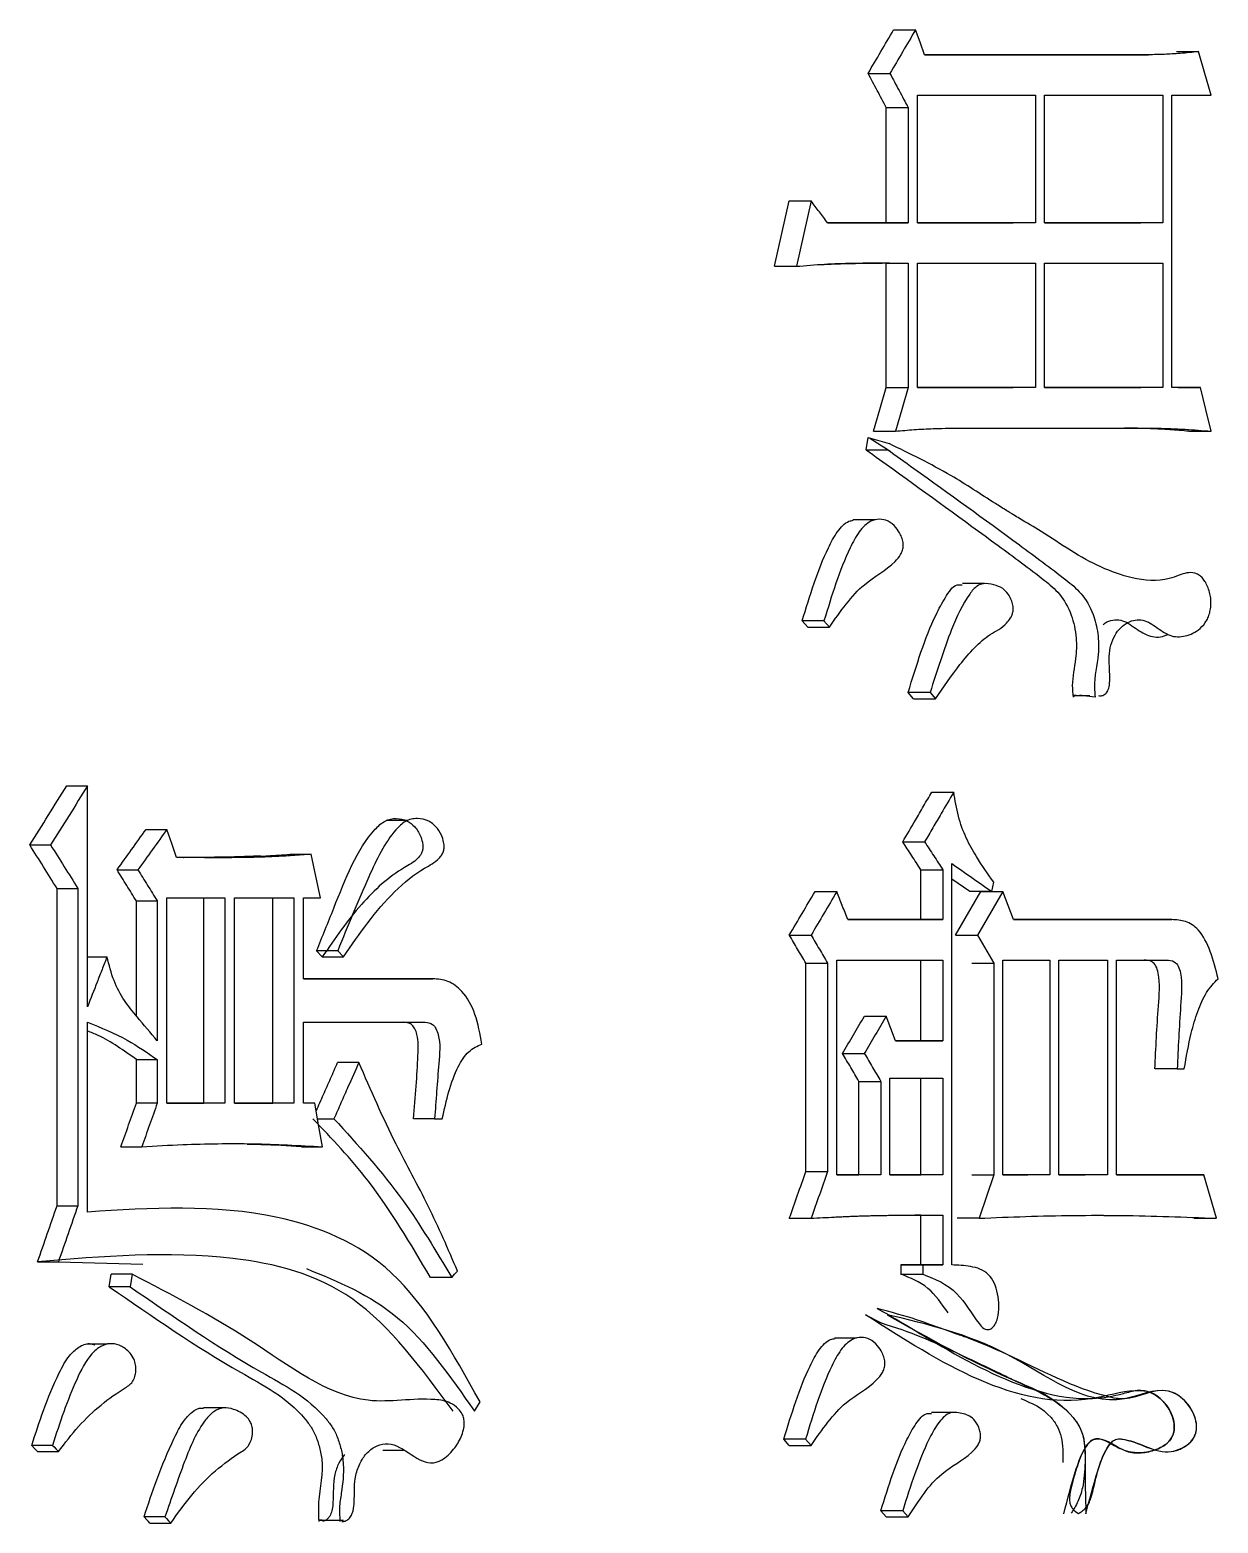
# Model space of a CAD drawing. Header units: millimetres. Extents: x 2451 to 4400, y 944 to 2322.
# Drawn here: x 3326.84 to 3330.97, y 1149.09 to 1154.29 of the extents above; entities that cross this region are included whole.
import ezdxf

# ---------------------------------------------------------------- set-up
doc = ezdxf.new("R2010")
doc.units = ezdxf.units.MM

msp = doc.modelspace()

# ---------------------------------------------------------------- linework, layer by layer
at = {"color": 7, "linetype": 'Continuous', "lineweight": 25}
for p, q in [((3329.8452, 1154.2853), (3329.9213, 1154.2853)), ((3330.7322, 1154.1987), (3329.9531, 1154.1987)), ((3329.9531, 1154.1987), (3330.655, 1154.1987)), ((3330.6551, 1154.1987), (3330.7322, 1154.1987)), ((3330.8288, 1154.2095), (3330.9061, 1154.2095)), ((3329.7563, 1154.1338), (3329.8324, 1154.1338)), ((3329.9277, 1153.6146), (3329.9277, 1154.0581)), ((3329.9277, 1154.0581), (3330.3382, 1154.0581)), ((3330.3382, 1154.0581), (3330.3382, 1153.6146)), ((3330.3696, 1153.6146), (3330.3696, 1154.0581)), ((3330.3696, 1154.0581), (3330.782, 1154.0581)), ((3330.782, 1154.0581), (3330.782, 1153.6146)), ((3330.813, 1154.0581), (3330.9494, 1154.0581)), ((3330.813, 1153.0413), (3330.813, 1154.0581)), ((3329.8198, 1154.0148), (3329.8959, 1154.0148)), ((3329.8198, 1153.6146), (3329.8198, 1154.0148)), ((3329.8959, 1154.0148), (3329.8959, 1153.6146)), ((3329.4823, 1153.6903), (3329.558, 1153.6903)), ((3329.8959, 1153.6146), (3329.6156, 1153.6146)), ((3329.6156, 1153.6146), (3329.8198, 1153.6146)), ((3329.8198, 1153.6146), (3329.8959, 1153.6146)), ((3330.3382, 1153.6146), (3329.9277, 1153.6146)), ((3329.9277, 1153.6146), (3330.2615, 1153.6146)), ((3330.3382, 1153.6146), (3330.2615, 1153.6146)), ((3330.782, 1153.6146), (3330.3696, 1153.6146)), ((3330.3696, 1153.6146), (3330.7047, 1153.6146)), ((3330.782, 1153.6146), (3330.7048, 1153.6146)), ((3329.8198, 1153.474), (3329.8959, 1153.474)), ((3329.8198, 1153.0413), (3329.8198, 1153.474)), ((3329.8959, 1153.474), (3329.8959, 1153.0413)), ((3329.9277, 1153.0413), (3329.9277, 1153.474)), ((3329.9277, 1153.474), (3330.3382, 1153.474)), ((3330.3382, 1153.474), (3330.3382, 1153.0413)), ((3330.3696, 1153.0413), (3330.3696, 1153.474)), ((3330.3696, 1153.474), (3330.782, 1153.474)), ((3330.782, 1153.474), (3330.782, 1153.0413)), ((3329.4312, 1153.4631), (3329.5068, 1153.4631)), ((3329.8198, 1153.0413), (3329.8959, 1153.0413)), ((3330.3382, 1153.0413), (3329.9277, 1153.0413)), ((3329.9277, 1153.0413), (3330.2615, 1153.0413)), ((3330.3382, 1153.0413), (3330.2615, 1153.0413)), ((3330.782, 1153.0413), (3330.3696, 1153.0413)), ((3330.3696, 1153.0413), (3330.7047, 1153.0413)), ((3330.782, 1153.0413), (3330.7048, 1153.0413)), ((3330.9123, 1153.0413), (3330.813, 1153.0413)), ((3330.835, 1153.0413), (3330.9123, 1153.0413)), ((3330.067, 1152.9006), (3330.726, 1152.9006)), ((3330.6489, 1152.9006), (3330.726, 1152.9006)), ((3329.75, 1152.8249), (3329.7563, 1152.8682)), ((3329.7563, 1152.8682), (3329.8292, 1152.8465)), ((3329.7754, 1152.8898), (3329.8514, 1152.8898)), ((3330.8721, 1152.8898), (3330.9494, 1152.8898)), ((3329.7795, 1152.5815), (3329.7036, 1152.5815)), ((3330.1612, 1152.3597), (3330.0843, 1152.3597)), ((3329.5462, 1152.2083), (3329.527, 1152.23)), ((3329.6028, 1152.23), (3329.6219, 1152.2083)), ((3329.5462, 1152.2083), (3329.6219, 1152.2083)), ((3329.9149, 1151.9595), (3329.8959, 1151.9811)), ((3329.9721, 1151.9812), (3329.9911, 1151.9595)), ((3329.9149, 1151.9595), (3329.9911, 1151.9595)), ((3326.9685, 1151.6566), (3327.0409, 1151.6566)), ((3327.0409, 1150.8886), (3327.0409, 1151.6566)), ((3329.9781, 1151.6351), (3330.0544, 1151.6351)), ((3327.2443, 1151.5052), (3327.3171, 1151.5052)), ((3328.1547, 1151.5363), (3328.0801, 1151.5362)), ((3326.8402, 1151.4511), (3326.9124, 1151.4511)), ((3329.8769, 1151.4619), (3329.953, 1151.4619)), ((3327.7449, 1151.4186), (3327.8183, 1151.4186)), ((3327.1436, 1151.3646), (3327.2162, 1151.3646)), ((3329.9402, 1151.3646), (3330.0164, 1151.3646)), ((3329.9402, 1151.1915), (3329.9402, 1151.3646)), ((3330.0164, 1151.3646), (3330.0164, 1151.1915)), ((3330.0481, 1149.9908), (3330.0481, 1151.3862)), ((3326.9348, 1151.2997), (3327.0071, 1151.2997)), ((3326.9348, 1150.1963), (3326.9348, 1151.2997)), ((3327.0071, 1151.2997), (3327.0071, 1150.1963)), ((3329.5717, 1151.2889), (3329.6475, 1151.2889)), ((3330.1106, 1151.2889), (3330.0481, 1151.3327)), ((3330.0602, 1151.1374), (3330.1484, 1151.2889)), ((3330.1871, 1151.2889), (3330.1106, 1151.2889)), ((3330.2249, 1151.2889), (3330.1366, 1151.1374)), ((3330.1484, 1151.2889), (3330.2249, 1151.2889)), ((3330.1871, 1151.2889), (3330.1934, 1151.3213)), ((3330.2627, 1151.1915), (3330.2249, 1151.2889)), ((3327.2108, 1151.2564), (3327.2835, 1151.2564)), ((3327.2108, 1150.8564), (3327.2108, 1151.2564)), ((3327.2835, 1151.2564), (3327.2835, 1150.7696)), ((3327.3171, 1150.5533), (3327.3171, 1151.2672)), ((3327.3171, 1151.2672), (3327.5182, 1151.2672)), ((3327.4452, 1150.5533), (3327.4452, 1151.2672)), ((3327.5182, 1151.2672), (3327.5182, 1150.5533)), ((3327.5516, 1150.5533), (3327.5516, 1151.2672)), ((3327.5516, 1151.2672), (3327.7584, 1151.2672)), ((3327.6851, 1150.5533), (3327.6851, 1151.2672)), ((3327.7584, 1151.2672), (3327.7584, 1150.5533)), ((3327.7917, 1151.2672), (3327.8515, 1151.2672)), ((3327.7917, 1150.986), (3327.7917, 1151.2672)), ((3330.0164, 1151.1915), (3329.6858, 1151.1915)), ((3329.6858, 1151.1915), (3329.9402, 1151.1915)), ((3329.9402, 1151.1915), (3330.0164, 1151.1915)), ((3330.813, 1151.1915), (3330.2627, 1151.1915)), ((3330.2627, 1151.1915), (3330.7357, 1151.1915)), ((3330.7359, 1151.1915), (3330.813, 1151.1915)), ((3329.4823, 1151.1374), (3329.558, 1151.1374)), ((3330.0602, 1151.1374), (3330.1366, 1151.1374)), ((3330.1366, 1151.1374), (3330.1934, 1151.0401)), ((3327.9113, 1151.0833), (3327.8378, 1151.0833)), ((3327.8576, 1151.0617), (3327.8378, 1151.0833)), ((3327.9113, 1151.0833), (3327.9312, 1151.0617)), ((3327.0409, 1151.0617), (3327.1084, 1151.0617)), ((3329.5398, 1151.0401), (3329.6156, 1151.0401)), ((3329.5398, 1150.3153), (3329.5398, 1151.0401)), ((3329.6156, 1151.0401), (3329.6156, 1150.3153)), ((3329.6475, 1151.0509), (3330.0164, 1151.0509)), ((3329.6475, 1150.3045), (3329.6475, 1151.0509)), ((3329.9402, 1150.7696), (3329.9402, 1151.0509)), ((3330.0164, 1151.0509), (3330.0164, 1150.7696)), ((3330.1169, 1151.0401), (3330.1934, 1151.0401)), ((3330.1934, 1151.0401), (3330.1934, 1150.3045)), ((3330.2249, 1150.3045), (3330.2249, 1151.0509)), ((3330.2249, 1151.0509), (3330.3884, 1151.0509)), ((3330.3884, 1151.0509), (3330.3884, 1150.3045)), ((3330.4198, 1150.3045), (3330.4198, 1151.0509)), ((3330.4198, 1151.0509), (3330.5888, 1151.0509)), ((3330.5888, 1151.0509), (3330.5888, 1150.3045)), ((3330.62, 1151.0509), (3330.7944, 1151.0509)), ((3330.62, 1150.3045), (3330.62, 1151.0509)), ((3330.7174, 1151.0509), (3330.7947, 1151.0509)), ((3328.242, 1150.986), (3327.7917, 1150.986)), ((3327.7917, 1150.986), (3328.168, 1150.986)), ((3328.168, 1150.986), (3328.242, 1150.986)), ((3327.0409, 1150.1747), (3327.0409, 1150.8344)), ((3327.7917, 1150.8345), (3328.2156, 1150.8345)), ((3327.7917, 1150.5533), (3327.7917, 1150.8345)), ((3328.1419, 1150.8345), (3328.2158, 1150.8345)), ((3329.7436, 1150.8562), (3329.8196, 1150.8562)), ((3330.0164, 1150.7696), (3329.8514, 1150.7696)), ((3329.8514, 1150.7696), (3329.9402, 1150.7696)), ((3329.9402, 1150.7696), (3330.0164, 1150.7696)), ((3329.6673, 1150.7264), (3329.7432, 1150.7264)), ((3327.2108, 1150.7047), (3327.2835, 1150.7047)), ((3327.2108, 1150.5533), (3327.2108, 1150.7047)), ((3327.2835, 1150.7047), (3327.2835, 1150.5533)), ((3327.9846, 1150.6947), (3327.911, 1150.6947)), ((3330.8317, 1150.6723), (3330.7545, 1150.6723)), ((3330.8317, 1150.6723), (3330.8565, 1150.6723)), ((3329.7246, 1150.629), (3329.8005, 1150.629)), ((3329.7246, 1150.3045), (3329.7246, 1150.629)), ((3329.8005, 1150.629), (3329.8005, 1150.3045)), ((3329.8324, 1150.3045), (3329.8324, 1150.6398)), ((3329.8324, 1150.6398), (3330.0164, 1150.6398)), ((3329.9402, 1150.3045), (3329.9402, 1150.6398)), ((3330.0164, 1150.6398), (3330.0164, 1150.3045)), ((3327.2835, 1150.5533), (3327.2108, 1150.5533)), ((3327.5182, 1150.5533), (3327.3171, 1150.5533)), ((3327.3171, 1150.5533), (3327.4452, 1150.5533)), ((3327.5182, 1150.5533), (3327.4452, 1150.5533)), ((3327.7584, 1150.5533), (3327.5516, 1150.5533)), ((3327.5516, 1150.5533), (3327.6851, 1150.5533)), ((3327.7584, 1150.5533), (3327.6851, 1150.5533)), ((3327.8316, 1150.5533), (3327.7917, 1150.5533)), ((3327.8316, 1150.5533), (3327.7917, 1150.5533)), ((3327.8411, 1150.4993), (3327.8981, 1150.4993)), ((3328.2485, 1150.4992), (3328.1746, 1150.4992)), ((3328.2485, 1150.4992), (3328.2749, 1150.4992)), ((3327.157, 1150.4018), (3327.2297, 1150.4018)), ((3327.7847, 1150.4018), (3327.8582, 1150.4018)), ((3329.5398, 1150.3153), (3329.6156, 1150.3153)), ((3329.8005, 1150.3045), (3329.6475, 1150.3045)), ((3329.6475, 1150.3045), (3329.7246, 1150.3045)), ((3329.8005, 1150.3045), (3329.7246, 1150.3045)), ((3330.0164, 1150.3045), (3329.8324, 1150.3045)), ((3329.8324, 1150.3045), (3329.9402, 1150.3045)), ((3330.0164, 1150.3045), (3329.9402, 1150.3045)), ((3330.1169, 1150.3045), (3330.1934, 1150.3045)), ((3330.1934, 1150.3045), (3330.1429, 1150.153)), ((3330.3884, 1150.3045), (3330.2249, 1150.3045)), ((3330.2249, 1150.3045), (3330.3117, 1150.3045)), ((3330.3884, 1150.3045), (3330.3117, 1150.3045)), ((3330.5888, 1150.3045), (3330.4198, 1150.3045)), ((3330.4198, 1150.3045), (3330.5118, 1150.3045)), ((3330.5888, 1150.3045), (3330.5119, 1150.3045)), ((3330.9247, 1150.3045), (3330.62, 1150.3045)), ((3330.62, 1150.3045), (3330.8472, 1150.3045)), ((3330.8474, 1150.3045), (3330.9247, 1150.3045)), ((3330.968, 1150.1531), (3330.9247, 1150.3045)), ((3326.9348, 1150.1963), (3327.0071, 1150.1963)), ((3329.4823, 1150.153), (3329.558, 1150.153)), ((3329.9402, 1150.1639), (3329.9192, 1150.1638)), ((3329.9402, 1149.9908), (3329.9402, 1150.1639)), ((3330.0164, 1150.1639), (3330.0164, 1149.9908)), ((3330.1429, 1150.153), (3330.0665, 1150.153)), ((3330.5764, 1150.1621), (3330.6319, 1150.1625)), ((3330.8907, 1150.1531), (3330.968, 1150.1531)), ((3326.8672, 1150.0016), (3326.9395, 1150.0016)), ((3326.9395, 1150.0016), (3327.2328, 1149.9936)), ((3329.9467, 1149.9908), (3329.8705, 1149.9908)), ((3329.8705, 1149.9908), (3329.9402, 1149.9908)), ((3329.8705, 1149.9908), (3329.8705, 1149.9583)), ((3329.9402, 1149.9908), (3330.0164, 1149.9908)), ((3329.9467, 1149.9908), (3329.9467, 1149.9583)), ((3330.0164, 1149.9908), (3329.9467, 1149.9908)), ((3327.1167, 1149.915), (3327.1234, 1149.9583)), ((3327.196, 1149.9583), (3327.1234, 1149.9583)), ((3327.196, 1149.9583), (3327.1893, 1149.915)), ((3328.3078, 1149.9475), (3328.2338, 1149.9475)), ((3329.8705, 1149.9583), (3329.9467, 1149.9583)), ((3327.1893, 1149.915), (3327.1167, 1149.915)), ((3329.7468, 1149.8177), (3329.8017, 1149.7893)), ((3329.7158, 1149.7365), (3329.6399, 1149.7365)), ((3330.173, 1149.7655), (3330.1735, 1149.7655)), ((3327.1108, 1149.7157), (3327.0375, 1149.7157)), ((3327.5182, 1149.4938), (3327.4443, 1149.4938)), ((3328.3867, 1149.4823), (3328.4064, 1149.5148)), ((3330.0535, 1149.4776), (3329.9772, 1149.4776)), ((3329.4823, 1149.3634), (3329.4631, 1149.385)), ((3329.5388, 1149.385), (3329.558, 1149.3634)), ((3326.9192, 1149.3634), (3326.8469, 1149.3634)), ((3326.8672, 1149.3418), (3326.9395, 1149.3418)), ((3328.0682, 1149.3472), (3328.1401, 1149.3471)), ((3329.4823, 1149.3634), (3329.558, 1149.3634)), ((3327.3103, 1149.1146), (3327.2376, 1149.1146)), ((3329.8198, 1149.1146), (3329.8008, 1149.1362)), ((3327.2577, 1149.093), (3327.3305, 1149.093)), ((3327.8581, 1149.1037), (3327.9316, 1149.1037))]:
    msp.add_line(p, q, dxfattribs=at)
at = {"color": 7, "linetype": 'Continuous', "lineweight": 25, "flags": 128}
for points in [[(3329.9531, 1154.1987), (3329.9372, 1154.242), (3329.9213, 1154.2853)], [(3330.9494, 1154.0581), (3330.9278, 1154.1338), (3330.9061, 1154.2095)], [(3329.4312, 1153.4631), (3329.4567, 1153.5767), (3329.4823, 1153.6903)], [(3329.558, 1153.6903), (3329.5324, 1153.5767), (3329.5068, 1153.4631)], [(3329.7754, 1152.8898), (3329.7976, 1152.9655), (3329.8198, 1153.0413)], [(3329.8959, 1153.0413), (3329.8737, 1152.9655), (3329.8514, 1152.8898)], [(3330.9494, 1152.8898), (3330.9309, 1152.9656), (3330.9123, 1153.0413)], [(3329.75, 1152.8249), (3329.7842, 1152.8249), (3329.8051, 1152.8249), (3329.826, 1152.8249)], [(3329.6028, 1152.23), (3329.5747, 1152.23), (3329.5509, 1152.23), (3329.527, 1152.23)], [(3329.9721, 1151.9811), (3329.9443, 1151.9811), (3329.9201, 1151.9811), (3329.8959, 1151.9811)], [(3327.3507, 1151.4078), (3327.3339, 1151.4565), (3327.3171, 1151.5052)], [(3327.8515, 1151.2672), (3327.8349, 1151.3429), (3327.8183, 1151.4186)], [(3327.8576, 1151.0617), (3327.8845, 1151.0617), (3327.9078, 1151.0617), (3327.9312, 1151.0617)], [(3329.8514, 1150.7696), (3329.8355, 1150.8129), (3329.8196, 1150.8562)], [(3327.8582, 1150.4018), (3327.8449, 1150.4775), (3327.8316, 1150.5533)], [(3328.3078, 1149.9475), (3328.3178, 1149.9584), (3328.3277, 1149.9694)], [(3329.5388, 1149.385), (3329.5107, 1149.385), (3329.4869, 1149.385), (3329.4631, 1149.385)], [(3326.8672, 1149.3417), (3326.8621, 1149.3472), (3326.8569, 1149.3528), (3326.8469, 1149.3634)], [(3326.9192, 1149.3634), (3326.9243, 1149.3579), (3326.9319, 1149.3498), (3326.9395, 1149.3417)], [(3327.2577, 1149.093), (3327.2526, 1149.0985), (3327.2475, 1149.104), (3327.2376, 1149.1146)], [(3327.3103, 1149.1146), (3327.3155, 1149.1091), (3327.323, 1149.101), (3327.3305, 1149.093)], [(3329.8768, 1149.1362), (3329.8486, 1149.1362), (3329.8247, 1149.1362), (3329.8008, 1149.1362)], [(3329.8198, 1149.1146), (3329.848, 1149.1146), (3329.872, 1149.1146), (3329.8959, 1149.1146)], [(3329.8768, 1149.1362), (3329.8864, 1149.1254), (3329.8959, 1149.1146)]]:
    msp.add_lwpolyline(points, dxfattribs=at)
at = {"color": 7, "linetype": 'Continuous', "lineweight": 25}
for points, knots in [([(3329.7563, 1154.1338), (3329.7712, 1154.159), (3329.8008, 1154.2095), (3329.8304, 1154.26), (3329.8452, 1154.2853)], [0, 0, 0, 0, 0.4999986, 1, 1, 1, 1]), ([(3329.9213, 1154.2853), (3329.9065, 1154.26), (3329.8769, 1154.2095), (3329.8472, 1154.159), (3329.8324, 1154.1338)], [0, 0, 0, 0, 0.499999, 1, 1, 1, 1]), ([(3330.9061, 1154.2095), (3330.8848, 1154.2072), (3330.8452, 1154.2029), (3330.7872, 1154.1999), (3330.7506, 1154.1991), (3330.7322, 1154.1987)], [0, 0, 0, 0, 0.368696, 0.68428, 1, 1, 1, 1]), ([(3329.8198, 1154.0148), (3329.8093, 1154.0347), (3329.7881, 1154.0743), (3329.7669, 1154.114), (3329.7563, 1154.1338)], [0, 0, 0, 0, 0.5, 1, 1, 1, 1]), ([(3329.8324, 1154.1338), (3329.843, 1154.114), (3329.8642, 1154.0743), (3329.8853, 1154.0347), (3329.8959, 1154.0148)], [0, 0, 0, 0, 0.5, 1, 1, 1, 1]), ([(3329.6156, 1153.6146), (3329.606, 1153.6272), (3329.5868, 1153.6524), (3329.5676, 1153.6777), (3329.558, 1153.6903)], [0, 0, 0, 0, 0.5000004, 1, 1, 1, 1]), ([(3329.5068, 1153.4631), (3329.5393, 1153.4659), (3329.5759, 1153.469), (3329.6145, 1153.4711), (3329.6247, 1153.4716), (3329.6348, 1153.4721), (3329.647, 1153.4726), (3329.6592, 1153.473), (3329.6714, 1153.4734), (3329.6836, 1153.4737), (3329.6957, 1153.474), (3329.7079, 1153.4742), (3329.7201, 1153.4744), (3329.7322, 1153.4746), (3329.7444, 1153.4747), (3329.7566, 1153.4748), (3329.7687, 1153.4748), (3329.7809, 1153.4748), (3329.793, 1153.4748), (3329.8052, 1153.4748), (3329.8153, 1153.4747), (3329.8234, 1153.4747), (3329.8295, 1153.4746), (3329.8355, 1153.4746), (3329.8416, 1153.4745), (3329.8477, 1153.4745), (3329.8537, 1153.4744), (3329.8598, 1153.4743), (3329.8659, 1153.4743), (3329.8719, 1153.4742), (3329.878, 1153.4742), (3329.886, 1153.4741), (3329.892, 1153.474), (3329.8959, 1153.474)], [0, 0, 0, 0, 0.250151, 0.281419, 0.297053, 0.328322, 0.35959, 0.390858, 0.422126, 0.453395, 0.484663, 0.515931, 0.5472, 0.578468, 0.609736, 0.641004, 0.672273, 0.703541, 0.734809, 0.766077, 0.797346, 0.81298, 0.828614, 0.844248, 0.859882, 0.875516, 0.891151, 0.906785, 0.922419, 0.938053, 0.953687, 0.969321, 1, 1, 1, 1]), ([(3329.5927, 1153.4698), (3329.5937, 1153.4698), (3329.6034, 1153.4694), (3329.6976, 1153.4738), (3329.7604, 1153.474), (3329.795, 1153.4741), (3329.8051, 1153.4741), (3329.8049, 1153.4741), (3329.8048, 1153.4741)], [0, 0, 0, 0, 0.055768, 0.55582, 0.7982, 0.940395, 0.975861, 1, 1, 1, 1]), ([(3329.8514, 1152.8898), (3329.8733, 1152.8917), (3329.917, 1152.8956), (3329.9889, 1152.8994), (3330.0389, 1152.9002), (3330.067, 1152.9006)], [0, 0, 0, 0, 0.303893, 0.607799, 1, 1, 1, 1]), ([(3330.872, 1152.8898), (3330.8499, 1152.8915), (3330.8057, 1152.8949), (3330.7313, 1152.8994), (3330.6789, 1152.9002), (3330.6488, 1152.9006)], [0, 0, 0, 0, 0.29793, 0.595868, 1, 1, 1, 1]), ([(3330.726, 1152.9006), (3330.7482, 1152.9003), (3330.7927, 1152.8997), (3330.8672, 1152.8962), (3330.9194, 1152.8922), (3330.9494, 1152.8898)], [0, 0, 0, 0, 0.297543, 0.595099, 1, 1, 1, 1]), ([(3329.8319, 1152.8206), (3329.8172, 1152.8298), (3329.7953, 1152.8435), (3329.7713, 1152.8587), (3329.7608, 1152.8653), (3329.7575, 1152.8674), (3329.7563, 1152.8682)], [0, 0, 0, 0, 0.582257, 0.869629, 0.954439, 1, 1, 1, 1]), ([(3330.5576, 1151.9704), (3330.562, 1151.9698), (3330.5708, 1151.9686), (3330.5813, 1151.9753), (3330.5882, 1151.9834), (3330.5937, 1151.9945), (3330.5984, 1152.0185), (3330.597, 1152.049), (3330.5955, 1152.0766), (3330.5943, 1152.1044), (3330.5975, 1152.1372), (3330.6101, 1152.1738), (3330.6294, 1152.2028), (3330.6531, 1152.2222), (3330.6791, 1152.2333), (3330.7147, 1152.2364), (3330.7569, 1152.2117), (3330.805, 1152.1734), (3330.8606, 1152.1739), (3330.9051, 1152.1947), (3330.9317, 1152.2249), (3330.9424, 1152.2485), (3330.9473, 1152.2677), (3330.9495, 1152.2883), (3330.9487, 1152.3096), (3330.9445, 1152.3307), (3330.9377, 1152.3503), (3330.9289, 1152.3678), (3330.9183, 1152.3815), (3330.9061, 1152.3913), (3330.8795, 1152.4028), (3330.8444, 1152.3915), (3330.7741, 1152.3645), (3330.6429, 1152.3769), (3330.4948, 1152.4491), (3330.3684, 1152.5368), (3330.3014, 1152.5754), (3330.2676, 1152.5957), (3330.2576, 1152.6017), (3330.2543, 1152.6037), (3330.2518, 1152.6053), (3330.247, 1152.6083), (3330.2291, 1152.6195), (3330.161, 1152.6621), (3330.0274, 1152.7509), (3329.9016, 1152.8116), (3329.8292, 1152.8465)], [0, 0, 0, 0, 0.00737, 0.015009, 0.018555, 0.022128, 0.030111, 0.045178, 0.055064, 0.060343, 0.075509, 0.090437, 0.104896, 0.120548, 0.135595, 0.150698, 0.180779, 0.211233, 0.242231, 0.273349, 0.290015, 0.297441, 0.304692, 0.312416, 0.319982, 0.327794, 0.336224, 0.34425, 0.351944, 0.359644, 0.367692, 0.398957, 0.418859, 0.492604, 0.619034, 0.682459, 0.727701, 0.740175, 0.743874, 0.745883, 0.74615, 0.748384, 0.7547, 0.77878, 0.872725, 1, 1, 1, 1]), ([(3329.75, 1152.8249), (3329.7808, 1152.8028), (3329.9346, 1152.6922), (3330.1419, 1152.5417), (3330.335, 1152.3996), (3330.4245, 1152.3271), (3330.465, 1152.2569), (3330.4831, 1152.1751), (3330.4798, 1152.0905), (3330.4639, 1152.0236), (3330.4681, 1151.9784), (3330.4693, 1151.9649)], [0, 0, 0, 0, 0.101474, 0.507349, 0.687605, 0.74902, 0.811274, 0.865807, 0.912165, 0.973682, 1, 1, 1, 1]), ([(3329.8234, 1152.8267), (3329.8542, 1152.8046), (3330.0081, 1152.6942), (3330.216, 1152.5444), (3330.4093, 1152.4008), (3330.4997, 1152.3291), (3330.539, 1152.2627), (3330.5581, 1152.1867), (3330.5595, 1152.0984), (3330.5398, 1152.0265), (3330.5451, 1151.9763), (3330.5463, 1151.9648)], [0, 0, 0, 0, 0.101091, 0.505417, 0.686144, 0.747623, 0.809949, 0.856214, 0.902538, 0.977672, 1, 1, 1, 1]), ([(3329.527, 1152.23), (3329.554, 1152.3184), (3329.5878, 1152.4295), (3329.6477, 1152.5412), (3329.6793, 1152.5757), (3329.6999, 1152.5791), (3329.705, 1152.5799)], [0, 0, 0, 0, 0.631825, 0.793272, 0.948374, 1, 1, 1, 1]), ([(3329.6219, 1152.2083), (3329.6602, 1152.2634), (3329.728, 1152.3609), (3329.8249, 1152.4075), (3329.8674, 1152.4552), (3329.8765, 1152.4756), (3329.8797, 1152.4936), (3329.8766, 1152.5128), (3329.8677, 1152.5342), (3329.8515, 1152.5585), (3329.8266, 1152.5795), (3329.7959, 1152.5856), (3329.76, 1152.578), (3329.7235, 1152.5421), (3329.6638, 1152.4285), (3329.6298, 1152.318), (3329.6028, 1152.23)], [0, 0, 0, 0, 0.207529, 0.367373, 0.400836, 0.41667, 0.431354, 0.448141, 0.466694, 0.497248, 0.538464, 0.578549, 0.619959, 0.682144, 0.746848, 1, 1, 1, 1]), ([(3329.8959, 1151.9811), (3329.9247, 1152.0759), (3329.9609, 1152.1946), (3330.0236, 1152.3104), (3330.0547, 1152.3582), (3330.0775, 1152.356), (3330.0836, 1152.3554)], [0, 0, 0, 0, 0.628291, 0.787843, 0.943892, 1, 1, 1, 1]), ([(3329.9911, 1151.9595), (3330.0188, 1152), (3330.077, 1152.0847), (3330.1601, 1152.1765), (3330.2269, 1152.207), (3330.2508, 1152.2372), (3330.2585, 1152.253), (3330.2615, 1152.2673), (3330.2609, 1152.2829), (3330.2555, 1152.303), (3330.2436, 1152.3251), (3330.2225, 1152.3473), (3330.1925, 1152.3557), (3330.1622, 1152.3628), (3330.1321, 1152.3521), (3330.0905, 1152.3012), (3330.0338, 1152.1765), (3329.9955, 1152.0552), (3329.9721, 1151.9811)], [0, 0, 0, 0, 0.145124, 0.304252, 0.383323, 0.40611, 0.420719, 0.431527, 0.442364, 0.458238, 0.484495, 0.512276, 0.553409, 0.599258, 0.628708, 0.668116, 0.797317, 1, 1, 1, 1]), ([(3330.5739, 1152.2177), (3330.5782, 1152.2209), (3330.5911, 1152.2302), (3330.6145, 1152.2354), (3330.6516, 1152.2321), (3330.6928, 1152.1978), (3330.7449, 1152.1704), (3330.783, 1152.1739), (3330.8001, 1152.1835), (3330.8002, 1152.1835)], [0, 0, 0, 0, 0.0611875, 0.1807988, 0.2971969, 0.5319522, 0.7661169, 0.9995646, 1, 1, 1, 1]), ([(3330.4806, 1151.9704), (3330.4781, 1151.9704), (3330.4743, 1151.9704), (3330.4704, 1151.9704), (3330.4692, 1151.9704), (3330.4691, 1151.9704), (3330.4691, 1151.9704), (3330.4722, 1151.9704), (3330.4896, 1151.9704), (3330.5062, 1151.9704), (3330.5209, 1151.9704), (3330.5275, 1151.9704)], [0, 0, 0, 0, 0.13378, 0.2044, 0.212318, 0.214881, 0.216602, 0.217222, 0.490673, 0.769444, 1, 1, 1, 1]), ([(3330.5463, 1151.9648), (3330.5331, 1151.9669), (3330.5101, 1151.9704), (3330.4851, 1151.9706), (3330.4727, 1151.9687), (3330.4698, 1151.9669), (3330.4693, 1151.9658), (3330.4693, 1151.9653), (3330.4693, 1151.965), (3330.4693, 1151.9649)], [0, 0, 0, 0, 0.493604, 0.861876, 0.955662, 0.982084, 0.991539, 0.995796, 1, 1, 1, 1]), ([(3326.8402, 1151.4511), (3326.8616, 1151.4853), (3326.9044, 1151.5539), (3326.9472, 1151.6224), (3326.9685, 1151.6566)], [0, 0, 0, 0, 0.499999, 1, 1, 1, 1]), ([(3327.0409, 1151.6566), (3327.0195, 1151.6224), (3326.9767, 1151.5539), (3326.9339, 1151.4853), (3326.9124, 1151.4511)], [0, 0, 0, 0, 0.5, 1, 1, 1, 1]), ([(3329.8769, 1151.4619), (3329.8915, 1151.4869), (3329.9157, 1151.5282), (3329.9494, 1151.5859), (3329.9685, 1151.6187), (3329.9781, 1151.635)], [0, 0, 0, 0, 0.432843, 0.716421, 1, 1, 1, 1]), ([(3330.0544, 1151.635), (3330.0398, 1151.6101), (3330.0156, 1151.5687), (3329.9818, 1151.511), (3329.9626, 1151.4783), (3329.953, 1151.4619)], [0, 0, 0, 0, 0.43259, 0.716295, 1, 1, 1, 1]), ([(3330.1934, 1151.3213), (3330.1728, 1151.3504), (3330.1388, 1151.3986), (3330.0962, 1151.4744), (3330.0683, 1151.5502), (3330.0591, 1151.6066), (3330.0544, 1151.635)], [0, 0, 0, 0, 0.333781, 0.552151, 0.77417, 1, 1, 1, 1]), ([(3327.1436, 1151.3646), (3327.1604, 1151.388), (3327.194, 1151.4349), (3327.2276, 1151.4817), (3327.2443, 1151.5052)], [0, 0, 0, 0, 0.499999, 1, 1, 1, 1]), ([(3327.3171, 1151.5052), (3327.3003, 1151.4817), (3327.2667, 1151.4349), (3327.233, 1151.388), (3327.2162, 1151.3646)], [0, 0, 0, 0, 0.499999, 1, 1, 1, 1]), ([(3327.8378, 1151.0833), (3327.8577, 1151.1324), (3327.9179, 1151.2801), (3327.9849, 1151.4546), (3328.075, 1151.5382), (3328.1147, 1151.5456), (3328.1506, 1151.538), (3328.1802, 1151.5162), (3328.1975, 1151.4885), (3328.2059, 1151.4632), (3328.2079, 1151.4457), (3328.2063, 1151.4312), (3328.2006, 1151.4172), (3328.1809, 1151.3928), (3328.1044, 1151.3537), (3327.9864, 1151.249), (3327.9013, 1151.1253), (3327.8576, 1151.0617)], [0, 0, 0, 0, 0.117084, 0.352421, 0.392033, 0.4319, 0.470231, 0.500102, 0.530093, 0.545391, 0.556909, 0.565721, 0.574545, 0.589616, 0.642212, 0.816089, 1, 1, 1, 1]), ([(3327.9312, 1151.0617), (3327.9589, 1151.102), (3328.0428, 1151.2238), (3328.1555, 1151.3434), (3328.2529, 1151.3911), (3328.2733, 1151.4154), (3328.2797, 1151.4285), (3328.282, 1151.4442), (3328.2799, 1151.4641), (3328.271, 1151.4896), (3328.2537, 1151.5162), (3328.2248, 1151.538), (3328.1879, 1151.546), (3328.147, 1151.5372), (3328.0826, 1151.4757), (3328.0062, 1151.3167), (3327.9463, 1151.1693), (3327.9113, 1151.0833)], [0, 0, 0, 0, 0.117023, 0.353532, 0.409689, 0.421913, 0.431957, 0.442101, 0.453679, 0.472075, 0.49977, 0.527462, 0.568321, 0.610802, 0.649012, 0.795156, 1, 1, 1, 1]), ([(3326.9348, 1151.2997), (3326.919, 1151.3249), (3326.8875, 1151.3754), (3326.856, 1151.4259), (3326.8402, 1151.4511)], [0, 0, 0, 0, 0.5, 1, 1, 1, 1]), ([(3326.9124, 1151.4511), (3326.9282, 1151.4259), (3326.9598, 1151.3754), (3326.9914, 1151.3249), (3327.0071, 1151.2997)], [0, 0, 0, 0, 0.499999, 1, 1, 1, 1]), ([(3329.9402, 1151.3646), (3329.9296, 1151.3808), (3329.9085, 1151.4133), (3329.8874, 1151.4457), (3329.8769, 1151.4619)], [0, 0, 0, 0, 0.5, 1, 1, 1, 1]), ([(3329.953, 1151.4619), (3329.9636, 1151.4457), (3329.9848, 1151.4133), (3330.0059, 1151.3808), (3330.0164, 1151.3646)], [0, 0, 0, 0, 0.499999, 1, 1, 1, 1]), ([(3327.8183, 1151.4186), (3327.797, 1151.4171), (3327.765, 1151.4147), (3327.7223, 1151.412), (3327.6902, 1151.4104), (3327.6662, 1151.4094), (3327.6474, 1151.4088), (3327.6341, 1151.4084), (3327.618, 1151.408), (3327.6019, 1151.4076), (3327.5885, 1151.4074), (3327.5751, 1151.4072), (3327.5617, 1151.407), (3327.5456, 1151.4069), (3327.5295, 1151.4068), (3327.5134, 1151.4067), (3327.5, 1151.4067), (3327.4866, 1151.4067), (3327.4732, 1151.4068), (3327.457, 1151.4068), (3327.4436, 1151.4069), (3327.4329, 1151.407), (3327.4248, 1151.4071), (3327.4181, 1151.4071), (3327.4113, 1151.4072), (3327.4046, 1151.4073), (3327.3965, 1151.4073), (3327.3885, 1151.4074), (3327.3818, 1151.4075), (3327.375, 1151.4076), (3327.3696, 1151.4076), (3327.3643, 1151.4077), (3327.3602, 1151.4077), (3327.3557, 1151.4078), (3327.3525, 1151.4078), (3327.3507, 1151.4078)], [0, 0, 0, 0, 0.137495, 0.206243, 0.274991, 0.343739, 0.360926, 0.3953, 0.429674, 0.464048, 0.498422, 0.515609, 0.549982, 0.584356, 0.61873, 0.653104, 0.687478, 0.704665, 0.739038, 0.773412, 0.807786, 0.824973, 0.84216, 0.859347, 0.86794, 0.885127, 0.902314, 0.919501, 0.936688, 0.945281, 0.962468, 0.971061, 0.979655, 0.988248, 1, 1, 1, 1]), ([(3327.6441, 1151.412), (3327.6444, 1151.4122), (3327.6449, 1151.4126), (3327.6052, 1151.411), (3327.5169, 1151.4082), (3327.4399, 1151.4077), (3327.3976, 1151.4077), (3327.3794, 1151.4077), (3327.3745, 1151.4077), (3327.3753, 1151.4076), (3327.3757, 1151.4076)], [0, 0, 0, 0, 0.052384, 0.110274, 0.515479, 0.735215, 0.874993, 0.913924, 0.954066, 1, 1, 1, 1]), ([(3327.6441, 1151.412), (3327.6516, 1151.4124), (3327.6721, 1151.4136), (3327.7058, 1151.4158), (3327.7319, 1151.4177), (3327.7449, 1151.4186)], [0, 0, 0, 0, 0.222979, 0.611486, 1, 1, 1, 1]), ([(3327.2108, 1151.2564), (3327.1996, 1151.2744), (3327.1772, 1151.3105), (3327.1548, 1151.3465), (3327.1436, 1151.3646)], [0, 0, 0, 0, 0.5, 1, 1, 1, 1]), ([(3327.2162, 1151.3646), (3327.2274, 1151.3465), (3327.2499, 1151.3105), (3327.2723, 1151.2744), (3327.2835, 1151.2564)], [0, 0, 0, 0, 0.499999, 1, 1, 1, 1]), ([(3330.0481, 1151.3862), (3330.0713, 1151.37), (3330.1177, 1151.3375), (3330.1639, 1151.3051), (3330.1871, 1151.2889)], [0, 0, 0, 0, 0.5, 1, 1, 1, 1]), ([(3329.4823, 1151.1374), (3329.4972, 1151.1627), (3329.5271, 1151.2131), (3329.5568, 1151.2636), (3329.5717, 1151.2889)], [0, 0, 0, 0, 0.499999, 1, 1, 1, 1]), ([(3329.6475, 1151.2889), (3329.6326, 1151.2636), (3329.6028, 1151.2131), (3329.5729, 1151.1627), (3329.558, 1151.1374)], [0, 0, 0, 0, 0.4999988, 1, 1, 1, 1]), ([(3329.6858, 1151.1915), (3329.6794, 1151.2077), (3329.6667, 1151.2402), (3329.6539, 1151.2726), (3329.6475, 1151.2889)], [0, 0, 0, 0, 0.499999, 1, 1, 1, 1]), ([(3330.9742, 1150.986), (3330.9661, 1151.018), (3330.9501, 1151.081), (3330.9121, 1151.1573), (3330.861, 1151.1886), (3330.8289, 1151.1906), (3330.813, 1151.1915)], [0, 0, 0, 0, 0.291832, 0.574338, 0.788145, 1, 1, 1, 1]), ([(3329.5398, 1151.0401), (3329.5302, 1151.0563), (3329.5111, 1151.0887), (3329.4919, 1151.1212), (3329.4823, 1151.1374)], [0, 0, 0, 0, 0.5, 1, 1, 1, 1]), ([(3329.558, 1151.1374), (3329.5676, 1151.1212), (3329.5868, 1151.0887), (3329.606, 1151.0563), (3329.6156, 1151.0401)], [0, 0, 0, 0, 0.499998, 1, 1, 1, 1]), ([(3327.1084, 1151.0617), (3327.1027, 1151.047), (3327.0913, 1151.0177), (3327.0688, 1150.96), (3327.052, 1150.917), (3327.0409, 1150.8886)], [0, 0, 0, 0, 0.253937, 0.507874, 1, 1, 1, 1]), ([(3327.2835, 1150.7696), (3327.26, 1150.7973), (3327.2212, 1150.843), (3327.1678, 1150.9087), (3327.13, 1150.9783), (3327.1157, 1151.0337), (3327.1084, 1151.0617)], [0, 0, 0, 0, 0.3349013, 0.5525999, 0.7736255, 1, 1, 1, 1]), ([(3330.7543, 1150.6723), (3330.7576, 1150.7448), (3330.7626, 1150.8548), (3330.7735, 1150.9778), (3330.7595, 1151.031), (3330.7414, 1151.0496), (3330.7265, 1151.0504), (3330.7171, 1151.0509)], [0, 0, 0, 0, 0.510737, 0.775157, 0.838657, 0.898816, 1, 1, 1, 1]), ([(3330.7944, 1151.0509), (3330.8038, 1151.0504), (3330.8187, 1151.0496), (3330.8368, 1151.031), (3330.8509, 1150.9778), (3330.84, 1150.8548), (3330.835, 1150.7448), (3330.8317, 1150.6723)], [0, 0, 0, 0, 0.1012919, 0.1614916, 0.2249951, 0.4893613, 1, 1, 1, 1]), ([(3328.413, 1150.7588), (3328.4065, 1150.7941), (3328.3938, 1150.8636), (3328.3503, 1150.9423), (3328.2955, 1150.9815), (3328.2597, 1150.9845), (3328.242, 1150.986)], [0, 0, 0, 0, 0.292672, 0.574648, 0.788772, 1, 1, 1, 1]), ([(3330.8565, 1150.6723), (3330.8636, 1150.7144), (3330.8753, 1150.7834), (3330.902, 1150.8725), (3330.9315, 1150.9413), (3330.9601, 1150.9712), (3330.9742, 1150.986)], [0, 0, 0, 0, 0.347314, 0.569762, 0.788105, 1, 1, 1, 1]), ([(3327.0409, 1150.8344), (3327.0876, 1150.8159), (3327.1711, 1150.7827), (3327.249, 1150.7286), (3327.2835, 1150.7047)], [0, 0, 0, 0, 0.557901, 1, 1, 1, 1]), ([(3328.1746, 1150.4992), (3328.1779, 1150.537), (3328.1845, 1150.6101), (3328.1895, 1150.6957), (3328.192, 1150.7556), (3328.1892, 1150.7882), (3328.1805, 1150.8113), (3328.1706, 1150.8254), (3328.1573, 1150.8331), (3328.1474, 1150.834), (3328.1417, 1150.8345)], [0, 0, 0, 0, 0.301012, 0.582195, 0.678316, 0.775434, 0.835729, 0.884225, 0.932949, 1, 1, 1, 1]), ([(3328.2156, 1150.8345), (3328.2244, 1150.8337), (3328.2386, 1150.8323), (3328.254, 1150.8131), (3328.2698, 1150.7688), (3328.2597, 1150.658), (3328.253, 1150.5623), (3328.2485, 1150.4992)], [0, 0, 0, 0, 0.100834, 0.16221, 0.226726, 0.489604, 1, 1, 1, 1]), ([(3329.6673, 1150.7264), (3329.68, 1150.748), (3329.7055, 1150.7913), (3329.7309, 1150.8345), (3329.7436, 1150.8562)], [0, 0, 0, 0, 0.499999, 1, 1, 1, 1]), ([(3329.8196, 1150.8562), (3329.8069, 1150.8345), (3329.7815, 1150.7913), (3329.756, 1150.748), (3329.7432, 1150.7264)], [0, 0, 0, 0, 0.499999, 1, 1, 1, 1]), ([(3327.2108, 1150.7047), (3327.1672, 1150.736), (3327.1123, 1150.7756), (3327.0532, 1150.7991), (3327.0409, 1150.804)], [0, 0, 0, 0, 0.792726, 1, 1, 1, 1]), ([(3328.2749, 1150.4992), (3328.2893, 1150.5628), (3328.3091, 1150.6506), (3328.3648, 1150.7373), (3328.3971, 1150.7517), (3328.413, 1150.7588)], [0, 0, 0, 0, 0.572425, 0.789887, 1, 1, 1, 1]), ([(3329.7246, 1150.629), (3329.715, 1150.6452), (3329.696, 1150.6777), (3329.6769, 1150.7101), (3329.6673, 1150.7264)], [0, 0, 0, 0, 0.5, 1, 1, 1, 1]), ([(3329.7432, 1150.7264), (3329.7528, 1150.7101), (3329.7719, 1150.6777), (3329.791, 1150.6452), (3329.8005, 1150.629)], [0, 0, 0, 0, 0.499998, 1, 1, 1, 1]), ([(3327.8364, 1150.526), (3327.8449, 1150.5453), (3327.8616, 1150.583), (3327.8864, 1150.6391), (3327.9027, 1150.6759), (3327.9108, 1150.6943)], [0, 0, 0, 0, 0.344069, 0.672034, 1, 1, 1, 1]), ([(3327.9844, 1150.6943), (3327.972, 1150.6661), (3327.9513, 1150.6196), (3327.9226, 1150.5546), (3327.9063, 1150.5178), (3327.8981, 1150.4993)], [0, 0, 0, 0, 0.433599, 0.716799, 1, 1, 1, 1]), ([(3328.3278, 1149.9694), (3328.295, 1150.0458), (3328.2294, 1150.1987), (3328.1015, 1150.4259), (3328.0265, 1150.5982), (3327.9847, 1150.6943)], [0, 0, 0, 0, 0.306675, 0.613603, 1, 1, 1, 1]), ([(3327.157, 1150.4018), (3327.166, 1150.4271), (3327.1839, 1150.4775), (3327.2018, 1150.528), (3327.2108, 1150.5533)], [0, 0, 0, 0, 0.5, 1, 1, 1, 1]), ([(3328.2338, 1149.9475), (3328.1647, 1150.0644), (3328.0425, 1150.2712), (3327.8907, 1150.4302), (3327.8246, 1150.4993)], [0, 0, 0, 0, 0.564924, 1, 1, 1, 1]), ([(3327.8981, 1150.4993), (3327.9811, 1150.4083), (3328.1305, 1150.2443), (3328.2533, 1150.0389), (3328.3078, 1149.9475)], [0, 0, 0, 0, 0.55543, 1, 1, 1, 1]), ([(3327.2297, 1150.4018), (3327.2772, 1150.4045), (3327.4061, 1150.4117), (3327.616, 1150.4148), (3327.7774, 1150.4062), (3327.8582, 1150.4018)], [0, 0, 0, 0, 0.225447, 0.61244, 1, 1, 1, 1]), ([(3327.7847, 1150.4018), (3327.7378, 1150.4048), (3327.6753, 1150.4087), (3327.6124, 1150.4093), (3327.5968, 1150.4095)], [0, 0, 0, 0, 0.75073, 1, 1, 1, 1]), ([(3329.4823, 1150.153), (3329.4919, 1150.1801), (3329.5111, 1150.2342), (3329.5302, 1150.2883), (3329.5398, 1150.3153)], [0, 0, 0, 0, 0.5, 1, 1, 1, 1]), ([(3329.6156, 1150.3153), (3329.606, 1150.2883), (3329.5868, 1150.2342), (3329.5676, 1150.1801), (3329.558, 1150.153)], [0, 0, 0, 0, 0.4999992, 1, 1, 1, 1]), ([(3326.8672, 1150.0016), (3326.8785, 1150.034), (3326.901, 1150.0989), (3326.9235, 1150.1638), (3326.9348, 1150.1963)], [0, 0, 0, 0, 0.5, 1, 1, 1, 1]), ([(3328.4064, 1149.5148), (3328.3127, 1149.6826), (3328.1288, 1150.0123), (3327.6229, 1150.2118), (3327.2615, 1150.1888), (3327.0409, 1150.1747)], [0, 0, 0, 0, 0.287943, 0.565415, 1, 1, 1, 1]), ([(3329.558, 1150.153), (3329.5851, 1150.1545), (3329.6191, 1150.1563), (3329.6564, 1150.1581), (3329.6682, 1150.1587), (3329.6767, 1150.159), (3329.6852, 1150.1594), (3329.6987, 1150.1599), (3329.7123, 1150.1605), (3329.7258, 1150.1609), (3329.7393, 1150.1614), (3329.7529, 1150.1618), (3329.7698, 1150.1622), (3329.7833, 1150.1625), (3329.7968, 1150.1628), (3329.8103, 1150.163), (3329.8238, 1150.1632), (3329.8373, 1150.1634), (3329.8475, 1150.1635), (3329.8559, 1150.1636), (3329.8643, 1150.1636), (3329.8711, 1150.1637), (3329.8795, 1150.1637), (3329.8863, 1150.1638), (3329.893, 1150.1638), (3329.8998, 1150.1638), (3329.9065, 1150.1639), (3329.9149, 1150.1639), (3329.9217, 1150.1639), (3329.9284, 1150.1639), (3329.9351, 1150.1639), (3329.9419, 1150.1639), (3329.9503, 1150.1639), (3329.957, 1150.1639), (3329.9638, 1150.1639), (3329.9705, 1150.1639), (3329.9772, 1150.1639), (3329.9856, 1150.1639), (3329.9915, 1150.1639), (3329.9974, 1150.1639), (3330.0008, 1150.1639), (3330.005, 1150.1639), (3330.0084, 1150.1639), (3330.0124, 1150.1639), (3330.0149, 1150.1639), (3330.0164, 1150.1639)], [0, 0, 0, 0, 0.176928, 0.221159, 0.243275, 0.254333, 0.276449, 0.298565, 0.342797, 0.364913, 0.387029, 0.431261, 0.453377, 0.497609, 0.519725, 0.54184, 0.586072, 0.608188, 0.630304, 0.65242, 0.663478, 0.685594, 0.696652, 0.718768, 0.729826, 0.740884, 0.763, 0.774058, 0.796174, 0.807232, 0.818289, 0.840405, 0.851463, 0.873579, 0.884637, 0.895695, 0.917811, 0.928869, 0.950985, 0.956514, 0.967572, 0.973101, 0.984159, 0.989688, 1, 1, 1, 1]), ([(3330.1429, 1150.153), (3330.1966, 1150.1553), (3330.362, 1150.1622), (3330.6378, 1150.1655), (3330.8579, 1150.1572), (3330.968, 1150.1531)], [0, 0, 0, 0, 0.193449, 0.596574, 1, 1, 1, 1]), ([(3328.3125, 1149.4823), (3328.2029, 1149.631), (3327.9867, 1149.9242), (3327.4627, 1150.0517), (3327.093, 1150.0206), (3326.8672, 1150.0016)], [0, 0, 0, 0, 0.285883, 0.56379, 1, 1, 1, 1]), ([(3329.9467, 1149.9583), (3329.9889, 1149.942), (3330.0649, 1149.9126), (3330.1205, 1149.8132), (3330.1576, 1149.7679), (3330.1757, 1149.7637), (3330.1899, 1149.7723), (3330.1999, 1149.7864), (3330.2094, 1149.8111), (3330.2133, 1149.8479), (3330.208, 1149.8906), (3330.1969, 1149.9303), (3330.1662, 1149.9723), (3330.1128, 1149.9878), (3330.0696, 1149.9898), (3330.0481, 1149.9908)], [0, 0, 0, 0, 0.231115, 0.416996, 0.453479, 0.487626, 0.51108, 0.53533, 0.560619, 0.61156, 0.663004, 0.713338, 0.761901, 0.881097, 1, 1, 1, 1]), ([(3327.9255, 1149.0982), (3327.9298, 1149.0984), (3327.9383, 1149.0989), (3327.9499, 1149.1072), (3327.9593, 1149.1195), (3327.9664, 1149.1401), (3327.9704, 1149.1834), (3327.9673, 1149.2382), (3327.9837, 1149.2952), (3328.0074, 1149.3337), (3328.0392, 1149.3604), (3328.077, 1149.3727), (3328.1325, 1149.3599), (3328.1802, 1149.3176), (3328.2346, 1149.298), (3328.2771, 1149.3111), (3328.3134, 1149.3448), (3328.3379, 1149.3836), (3328.3491, 1149.4159), (3328.3522, 1149.4381), (3328.3504, 1149.4572), (3328.3438, 1149.4748), (3328.3284, 1149.495), (3328.2964, 1149.5168), (3328.19, 1149.5325), (3327.9478, 1149.4799), (3327.6074, 1149.745), (3327.3334, 1149.8871), (3327.196, 1149.9583)], [0, 0, 0, 0, 0.006979, 0.013925, 0.020645, 0.027359, 0.039158, 0.068779, 0.087565, 0.106337, 0.125711, 0.147046, 0.168852, 0.216529, 0.237968, 0.259695, 0.286308, 0.307882, 0.318004, 0.326525, 0.332753, 0.33899, 0.348555, 0.366353, 0.396306, 0.524136, 0.761431, 1, 1, 1, 1]), ([(3327.8022, 1149.978), (3327.9126, 1149.933), (3328.1367, 1149.8417), (3328.3026, 1149.6033), (3328.3867, 1149.4823)], [0, 0, 0, 0, 0.492709, 1, 1, 1, 1]), ([(3330.0349, 1149.8243), (3330.0126, 1149.8557), (3329.9655, 1149.922), (3329.9033, 1149.9458), (3329.8705, 1149.9583)], [0, 0, 0, 0, 0.473164, 1, 1, 1, 1]), ([(3327.1167, 1149.915), (3327.2667, 1149.8109), (3327.4922, 1149.6544), (3327.7423, 1149.5268), (3327.8208, 1149.4259), (3327.8389, 1149.3881), (3327.8515, 1149.3452), (3327.8638, 1149.2635), (3327.8407, 1149.1818), (3327.8445, 1149.1149), (3327.8454, 1149.0991)], [0, 0, 0, 0, 0.492457, 0.740078, 0.770604, 0.801348, 0.832638, 0.86482, 0.96803, 1, 1, 1, 1]), ([(3327.1893, 1149.915), (3327.3395, 1149.8109), (3327.5653, 1149.6544), (3327.8157, 1149.5268), (3327.8944, 1149.4259), (3327.9124, 1149.3881), (3327.9251, 1149.3452), (3327.9343, 1149.2806), (3327.927, 1149.2133), (3327.9156, 1149.1481), (3327.9178, 1149.115), (3327.9189, 1149.0991)], [0, 0, 0, 0, 0.492538, 0.740191, 0.77071, 0.80144, 0.832707, 0.864862, 0.933359, 0.96806, 1, 1, 1, 1]), ([(3329.7877, 1149.8394), (3329.8089, 1149.8276), (3329.9731, 1149.7364), (3330.3429, 1149.4852), (3330.6253, 1149.5378), (3330.6915, 1149.5574), (3330.7356, 1149.5516), (3330.771, 1149.5296), (3330.7973, 1149.5007), (3330.8142, 1149.4696), (3330.8211, 1149.4429), (3330.8218, 1149.424), (3330.8205, 1149.4117), (3330.8175, 1149.4008), (3330.8119, 1149.3881), (3330.8025, 1149.3757), (3330.7873, 1149.3628), (3330.7735, 1149.3549), (3330.7632, 1149.3505), (3330.7598, 1149.3492), (3330.7307, 1149.3382), (3330.6793, 1149.3319), (3330.6181, 1149.3572), (3330.5801, 1149.3807), (3330.5545, 1149.3877), (3330.534, 1149.383), (3330.5045, 1149.3515), (3330.4816, 1149.2869), (3330.4638, 1149.2243), (3330.4566, 1149.1848), (3330.4571, 1149.1666), (3330.4614, 1149.153), (3330.4702, 1149.1377), (3330.4809, 1149.1309), (3330.4881, 1149.1263)], [0, 0, 0, 0, 0.063403, 0.490083, 0.555845, 0.585953, 0.612335, 0.635418, 0.654818, 0.670315, 0.682341, 0.687426, 0.692125, 0.696624, 0.701068, 0.709996, 0.718666, 0.732514, 0.736768, 0.73811, 0.738909, 0.79149, 0.829877, 0.853354, 0.86561, 0.876875, 0.890063, 0.92862, 0.960137, 0.969562, 0.976521, 0.982326, 0.987997, 1, 1, 1, 1]), ([(3330.4881, 1149.1263), (3330.4924, 1149.1289), (3330.498, 1149.1322), (3330.5058, 1149.1382), (3330.5142, 1149.1471), (3330.5246, 1149.1607), (3330.5405, 1149.2053), (3330.5517, 1149.2722), (3330.5774, 1149.3398), (3330.6017, 1149.3744), (3330.6188, 1149.386), (3330.6903, 1149.3862), (3330.7658, 1149.3225), (3330.848, 1149.3524), (3330.8764, 1149.3699), (3330.8914, 1149.3915), (3330.8965, 1149.4056), (3330.8987, 1149.4168), (3330.8993, 1149.4288), (3330.8978, 1149.4463), (3330.8913, 1149.4695), (3330.8774, 1149.4959), (3330.8573, 1149.5206), (3330.8315, 1149.5411), (3330.7614, 1149.5711), (3330.6801, 1149.5142), (3330.4894, 1149.5516), (3330.3118, 1149.6511), (3330.1341, 1149.7259), (3330.0648, 1149.7504), (3330.0073, 1149.77), (3329.9301, 1149.8011), (3329.8357, 1149.8265), (3329.7877, 1149.8394)], [0, 0, 0, 0, 0.007115, 0.009283, 0.013168, 0.022788, 0.029323, 0.067396, 0.105312, 0.117519, 0.126527, 0.138469, 0.245589, 0.268554, 0.290817, 0.300477, 0.304973, 0.309414, 0.313965, 0.318785, 0.329689, 0.342801, 0.358258, 0.375878, 0.395342, 0.489004, 0.523993, 0.742498, 0.828477, 0.854871, 0.870121, 0.933939, 1, 1, 1, 1]), ([(3330.4369, 1149.1254), (3330.4506, 1149.1779), (3330.4709, 1149.2556), (3330.5016, 1149.342), (3330.525, 1149.3749), (3330.5414, 1149.3847), (3330.5849, 1149.3912), (3330.6366, 1149.3397), (3330.7068, 1149.3353), (3330.7506, 1149.3442), (3330.7846, 1149.36), (3330.8047, 1149.3769), (3330.8165, 1149.3967), (3330.8216, 1149.4149), (3330.822, 1149.435), (3330.8172, 1149.4602), (3330.8048, 1149.4893), (3330.778, 1149.5242), (3330.7374, 1149.5535), (3330.6524, 1149.5558), (3330.3218, 1149.4503), (3330.0097, 1149.6497), (3329.7468, 1149.8177)], [0, 0, 0, 0, 0.066326, 0.098069, 0.114802, 0.122366, 0.12991, 0.194026, 0.225577, 0.257771, 0.274923, 0.290948, 0.299033, 0.306308, 0.31368, 0.322028, 0.336671, 0.353914, 0.385654, 0.416675, 0.50855, 1, 1, 1, 1]), ([(3329.7808, 1149.7964), (3329.831, 1149.7801), (3329.9299, 1149.748), (3330.0528, 1149.6909), (3330.1546, 1149.6426), (3330.2276, 1149.6081), (3330.3224, 1149.5592), (3330.4188, 1149.5287), (3330.491, 1149.4329), (3330.506, 1149.3953), (3330.5115, 1149.3507), (3330.5115, 1149.2904), (3330.5071, 1149.228), (3330.4881, 1149.1673), (3330.4713, 1149.1405), (3330.4629, 1149.1271)], [0, 0, 0, 0, 0.127271, 0.250947, 0.419961, 0.470254, 0.498152, 0.744763, 0.775002, 0.804533, 0.835455, 0.868351, 0.930416, 0.965226, 1, 1, 1, 1]), ([(3330.5138, 1149.1254), (3330.5267, 1149.1744), (3330.547, 1149.2516), (3330.5761, 1149.3362), (3330.5997, 1149.3718), (3330.6181, 1149.3866), (3330.6909, 1149.3828), (3330.77, 1149.321), (3330.8534, 1149.3541), (3330.8806, 1149.3752), (3330.8924, 1149.3942), (3330.8977, 1149.4095), (3330.8998, 1149.4269), (3330.8981, 1149.4455), (3330.8927, 1149.4645), (3330.8826, 1149.4867), (3330.8668, 1149.5103), (3330.8392, 1149.5371), (3330.7654, 1149.5713), (3330.5591, 1149.4588), (3330.2419, 1149.7183), (3329.9629, 1149.7845), (3329.8228, 1149.8177)], [0, 0, 0, 0, 0.062139, 0.097741, 0.110846, 0.121745, 0.134474, 0.241844, 0.272517, 0.28985, 0.296872, 0.303283, 0.310072, 0.317098, 0.324991, 0.334204, 0.348814, 0.364868, 0.393646, 0.487371, 0.742662, 1, 1, 1, 1]), ([(3329.8228, 1149.8177), (3329.9658, 1149.7371), (3330.1801, 1149.6165), (3330.4197, 1149.5285), (3330.4919, 1149.4313), (3330.5116, 1149.3791), (3330.5104, 1149.2728), (3330.5125, 1149.1845), (3330.5138, 1149.1254)], [0, 0, 0, 0, 0.500155, 0.749433, 0.782567, 0.811815, 0.874052, 1, 1, 1, 1]), ([(3329.4631, 1149.385), (3329.4901, 1149.4735), (3329.524, 1149.5845), (3329.5839, 1149.6963), (3329.6156, 1149.7308), (3329.6362, 1149.7342), (3329.6414, 1149.735)], [0, 0, 0, 0, 0.6318222, 0.7932699, 0.9483734, 1, 1, 1, 1]), ([(3329.558, 1149.3634), (3329.5963, 1149.4184), (3329.6642, 1149.5159), (3329.7612, 1149.5625), (3329.8038, 1149.6103), (3329.8129, 1149.6306), (3329.8161, 1149.6486), (3329.813, 1149.6679), (3329.8041, 1149.6893), (3329.7879, 1149.7136), (3329.763, 1149.7345), (3329.7322, 1149.7406), (3329.6962, 1149.733), (3329.6597, 1149.6971), (3329.5998, 1149.5836), (3329.5658, 1149.4731), (3329.5388, 1149.385)], [0, 0, 0, 0, 0.207529, 0.367372, 0.400835, 0.41667, 0.431354, 0.448141, 0.466694, 0.497248, 0.538464, 0.578549, 0.61996, 0.682145, 0.746849, 1, 1, 1, 1]), ([(3326.8469, 1149.3634), (3326.86, 1149.404), (3326.8879, 1149.4909), (3326.9309, 1149.5957), (3326.9721, 1149.6726), (3327.0094, 1149.707), (3327.0417, 1149.7207), (3327.0604, 1149.7147), (3327.0665, 1149.7128)], [0, 0, 0, 0, 0.265466, 0.568966, 0.724314, 0.835589, 0.946942, 1, 1, 1, 1]), ([(3326.9395, 1149.3418), (3326.9624, 1149.3717), (3327.0318, 1149.4623), (3327.12, 1149.5325), (3327.1877, 1149.5733), (3327.2006, 1149.5879), (3327.2076, 1149.6068), (3327.2099, 1149.6277), (3327.208, 1149.6491), (3327.1997, 1149.6714), (3327.1808, 1149.6948), (3327.153, 1149.7131), (3327.1189, 1149.7198), (3327.0854, 1149.7088), (3327.0414, 1149.6721), (3327.0004, 1149.5889), (3326.957, 1149.4811), (3326.9318, 1149.4027), (3326.9192, 1149.3634)], [0, 0, 0, 0, 0.117103, 0.353724, 0.376614, 0.395602, 0.414782, 0.431323, 0.450524, 0.470069, 0.496423, 0.543443, 0.584386, 0.625263, 0.671715, 0.773941, 0.886489, 1, 1, 1, 1]), ([(3330.2877, 1149.5261), (3330.3251, 1149.5105), (3330.3724, 1149.4907), (3330.4151, 1149.431), (3330.4347, 1149.3789), (3330.4344, 1149.3344), (3330.4342, 1149.3042)], [0, 0, 0, 0, 0.4995337, 0.6325248, 0.7500514, 1, 1, 1, 1]), ([(3327.2376, 1149.1146), (3327.2518, 1149.1581), (3327.2828, 1149.2525), (3327.3295, 1149.3626), (3327.3697, 1149.4436), (3327.4027, 1149.4801), (3327.4285, 1149.4947), (3327.4426, 1149.4928), (3327.4447, 1149.4925)], [0, 0, 0, 0, 0.286915, 0.622528, 0.772296, 0.87694, 0.98188, 1, 1, 1, 1]), ([(3327.3305, 1149.093), (3327.3543, 1149.1265), (3327.4262, 1149.2279), (3327.5195, 1149.3073), (3327.5926, 1149.3511), (3327.6056, 1149.3684), (3327.6131, 1149.3897), (3327.6156, 1149.4116), (3327.6134, 1149.4317), (3327.606, 1149.4495), (3327.5854, 1149.4726), (3327.5534, 1149.4891), (3327.5139, 1149.4969), (3327.4791, 1149.4833), (3327.4266, 1149.4273), (3327.3726, 1149.2967), (3327.3323, 1149.179), (3327.3103, 1149.1146)], [0, 0, 0, 0, 0.118687, 0.359196, 0.382949, 0.402078, 0.421221, 0.441113, 0.455768, 0.470498, 0.490908, 0.548404, 0.590662, 0.633125, 0.674263, 0.821867, 1, 1, 1, 1]), ([(3329.8008, 1149.1362), (3329.8278, 1149.223), (3329.8617, 1149.3319), (3329.9208, 1149.438), (3329.9514, 1149.4766), (3329.9719, 1149.4747), (3329.9772, 1149.4742)], [0, 0, 0, 0, 0.6304443, 0.7910263, 0.9464173, 1, 1, 1, 1]), ([(3329.8959, 1149.1146), (3329.9323, 1149.1708), (3329.9966, 1149.2701), (3330.0929, 1149.3126), (3330.1359, 1149.3578), (3330.1452, 1149.3776), (3330.1484, 1149.3928), (3330.1468, 1149.4097), (3330.1397, 1149.4316), (3330.1205, 1149.4629), (3330.0825, 1149.476), (3330.0364, 1149.4821), (3329.9969, 1149.4393), (3329.938, 1149.3303), (3329.904, 1149.2223), (3329.8768, 1149.1362)], [0, 0, 0, 0, 0.207996, 0.367554, 0.405471, 0.419369, 0.432328, 0.447278, 0.463534, 0.497494, 0.558303, 0.619645, 0.682126, 0.746669, 1, 1, 1, 1]), ([(3327.9352, 1149.332), (3327.9281, 1149.3222), (3327.9136, 1149.3024), (3327.8939, 1149.246), (3327.8971, 1149.1891), (3327.8928, 1149.1417), (3327.8875, 1149.1239), (3327.8806, 1149.1126), (3327.8739, 1149.1056), (3327.8662, 1149.1004), (3327.8607, 1149.099), (3327.8581, 1149.0983)], [0, 0, 0, 0, 0.15426, 0.313076, 0.663715, 0.74798, 0.82718, 0.867553, 0.910966, 0.957472, 1, 1, 1, 1]), ([(3327.8577, 1149.1037), (3327.855, 1149.1037), (3327.851, 1149.1037), (3327.8468, 1149.1037), (3327.8455, 1149.1037), (3327.8454, 1149.1037), (3327.8454, 1149.1037), (3327.848, 1149.1037), (3327.8649, 1149.1037), (3327.8889, 1149.1037), (3327.9141, 1149.1037), (3327.9313, 1149.1037)], [0, 0, 0, 0, 0.098322, 0.150223, 0.156042, 0.157925, 0.159189, 0.159644, 0.360233, 0.564728, 1, 1, 1, 1])]:
    msp.add_open_spline(points, degree=3, knots=knots, dxfattribs=at)
for points in [[(3327.2835, 1150.5533), (3327.2745, 1150.528), (3327.2566, 1150.4775), (3327.2387, 1150.4271), (3327.2297, 1150.4018)], [(3327.0071, 1150.1963), (3326.9959, 1150.1638), (3326.9733, 1150.0989), (3326.9508, 1150.034), (3326.9395, 1150.0016)]]:
    msp.add_open_spline(points, degree=3, dxfattribs=at)

doc.saveas('drawing.dxf')
